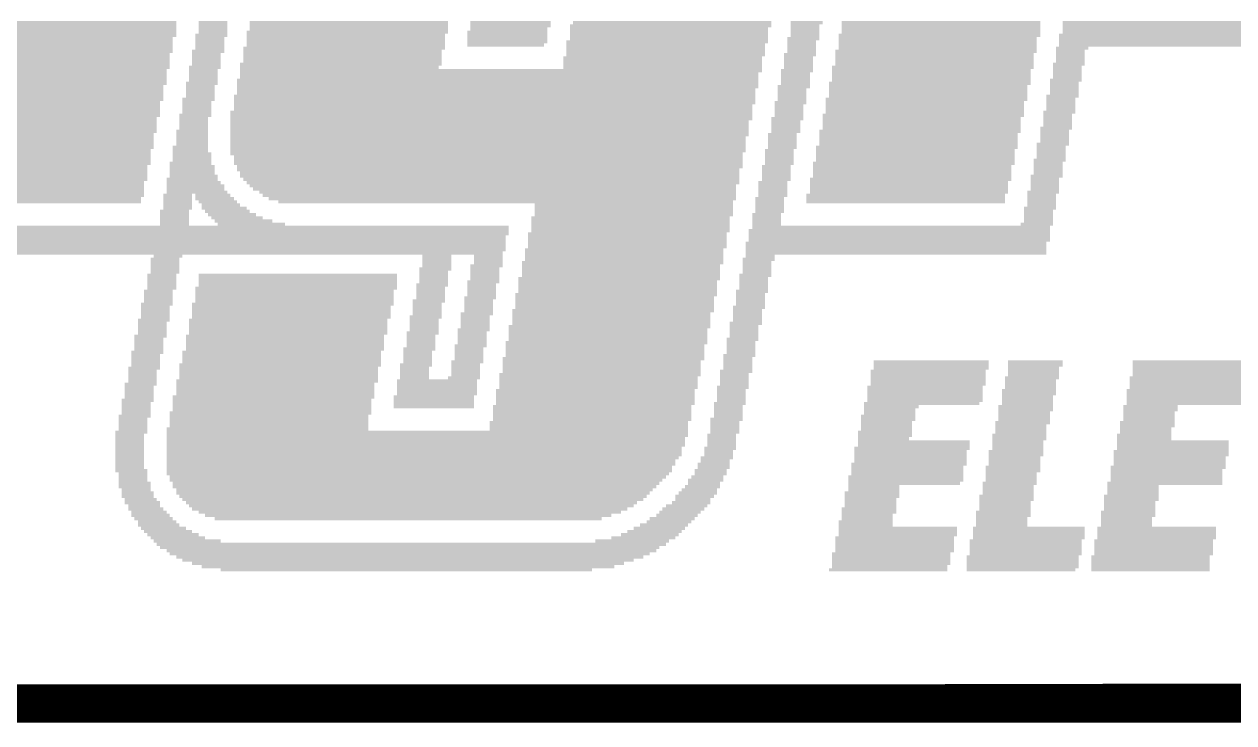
# Model space of a CAD drawing. Extents: x -59 to 59, y -28 to 22.
# Drawn here: x -40.22 to -32.21, y -28.17 to -23.55 of the extents above; entities that cross this region are included whole.
import ezdxf

# ---------------------------------------------------------------- set-up
doc = ezdxf.new("R2010")
doc.units = 0
for name, color, linetype in [('1', 12, 'CONTINUOUS'), ('16', 5, 'CONTINUOUS'), ('20', 4, 'CONTINUOUS'), ('200', 132, 'CONTINUOUS')]:
    doc.layers.add(name, color=color, linetype=linetype)

# ---------------------------------------------------------------- blocks, each defined once
blk = doc.blocks.new('RECT')
blk.add_solid([(-0.5, -0.5), (0.5, -0.5), (-0.5, 0.5), (0.5, 0.5)])

msp = doc.modelspace()

# ---------------------------------------------------------------- linework, layer by layer
at = {"layer": '1', "const_width": 0.254}
msp.add_lwpolyline([(-48.3964, -28.0416), (-17.3576, -28.0416)], dxfattribs=at)
at = {"layer": '16', "const_width": 0.254}
msp.add_lwpolyline([(-48.3964, -28.0416), (-17.3576, -28.0416)], dxfattribs=at)
at = {"layer": '20'}
msp.add_line((-46.228, -27.94), (-21.59, -27.8892), dxfattribs=at)

# ---------------------------------------------------------------- block references
at = {"layer": '200'}
for p, xscale, yscale in [((-39.8666, -23.5373), 1.3132, 0.0211), ((-39.8666, -23.5585), 1.3132, 0.0213), ((-39.8666, -23.5797), 1.3132, 0.0211), ((-39.8666, -23.6008), 1.3132, 0.0211), ((-38.9674, -23.5373), 0.1905, 0.0211), ((-38.9674, -23.5585), 0.1905, 0.0213), ((-38.9674, -23.5797), 0.1905, 0.0211), ((-38.9674, -23.6008), 0.1905, 0.0211), ((-38.0784, -23.6008), 1.3335, 0.0211), ((-38.0682, -23.5373), 1.3132, 0.0211), ((-38.0682, -23.5585), 1.3132, 0.0213), ((-38.0682, -23.5797), 1.3132, 0.0211), ((-37.0205, -23.6008), 0.5283, 0.0211), ((-36.9989, -23.5373), 0.5309, 0.0211), ((-36.9989, -23.5585), 0.5309, 0.0213), ((-37.0103, -23.5797), 0.508, 0.0211), ((-35.9397, -23.5585), 1.3335, 0.0213), ((-35.9512, -23.5797), 1.3106, 0.0211), ((-35.9512, -23.6008), 1.3106, 0.0211), ((-35.9296, -23.5373), 1.3132, 0.0211), ((-35.0406, -23.5373), 0.2108, 0.0211), ((-35.0507, -23.5585), 0.1905, 0.0213), ((-35.0507, -23.5797), 0.1905, 0.0211), ((-35.0507, -23.6008), 0.1905, 0.0211), ((-34.1516, -23.5373), 1.3132, 0.0211), ((-34.1516, -23.5585), 1.3132, 0.0213), ((-34.1516, -23.5797), 1.3132, 0.0211), ((-34.1516, -23.6008), 1.3132, 0.0211), ((-32.3533, -23.5373), 1.9888, 0.0211), ((-32.3533, -23.5585), 1.9888, 0.0213), ((-32.3533, -23.5797), 1.9888, 0.0211), ((-32.3634, -23.6008), 1.9685, 0.0211), ((-39.8882, -23.6432), 1.3106, 0.0211), ((-39.8882, -23.6643), 1.3106, 0.0211), ((-39.8882, -23.6855), 1.3106, 0.0213), ((-39.8666, -23.622), 1.3132, 0.0213), ((-38.9776, -23.622), 0.2108, 0.0213), ((-38.9877, -23.6432), 0.1905, 0.0211), ((-38.9877, -23.6643), 0.1905, 0.0211), ((-38.9877, -23.6855), 0.1905, 0.0213), ((-38.0886, -23.622), 1.3132, 0.0213), ((-38.0886, -23.6432), 1.3132, 0.0211), ((-38.0886, -23.6643), 1.3132, 0.0211), ((-38.0886, -23.6855), 1.3132, 0.0213), ((-37.0307, -23.6855), 0.508, 0.0213), ((-37.0205, -23.622), 0.5283, 0.0213), ((-37.0205, -23.6432), 0.5283, 0.0211), ((-37.0205, -23.6643), 0.5283, 0.0211), ((-35.9626, -23.6643), 1.3335, 0.0211), ((-35.9728, -23.6855), 1.3132, 0.0213), ((-35.9512, -23.622), 1.3106, 0.0213), ((-35.9512, -23.6432), 1.3106, 0.0211), ((-35.0622, -23.6432), 0.2134, 0.0211), ((-35.0736, -23.6643), 0.1905, 0.0211), ((-35.0736, -23.6855), 0.1905, 0.0213), ((-35.0507, -23.622), 0.1905, 0.0213), ((-34.1617, -23.622), 1.3335, 0.0213), ((-34.1732, -23.6432), 1.3106, 0.0211), ((-34.1732, -23.6643), 1.3106, 0.0211), ((-34.1732, -23.6855), 1.3106, 0.0213), ((-32.3748, -23.622), 1.9914, 0.0213), ((-32.3748, -23.6432), 1.9914, 0.0211), ((-32.3748, -23.6643), 1.9914, 0.0211), ((-32.3748, -23.6855), 1.9914, 0.0213), ((-39.9098, -23.749), 1.3132, 0.0213), ((-39.9098, -23.7702), 1.3132, 0.0211), ((-39.8882, -23.7067), 1.3106, 0.0211), ((-39.8882, -23.7278), 1.3106, 0.0211), ((-38.9992, -23.7278), 0.2134, 0.0211), ((-39.0106, -23.749), 0.1905, 0.0213), ((-39.0106, -23.7702), 0.1905, 0.0211), ((-38.9877, -23.7067), 0.1905, 0.0211), ((-38.0987, -23.7067), 1.3335, 0.0211), ((-38.1102, -23.7278), 1.3106, 0.0211), ((-38.1102, -23.749), 1.3106, 0.0213), ((-38.1102, -23.7702), 1.3106, 0.0211), ((-35.9931, -23.7702), 1.3132, 0.0211), ((-35.9728, -23.7067), 1.3132, 0.0211), ((-35.9728, -23.7278), 1.3132, 0.0211), ((-35.9728, -23.749), 1.3132, 0.0213), ((-35.0838, -23.749), 0.2108, 0.0213), ((-35.0939, -23.7702), 0.1905, 0.0211), ((-35.0736, -23.7067), 0.1905, 0.0211), ((-35.0736, -23.7278), 0.1905, 0.0211), ((-34.1846, -23.7278), 1.3335, 0.0211), ((-34.1947, -23.749), 1.3132, 0.0213), ((-34.1947, -23.7702), 1.3132, 0.0211), ((-34.1732, -23.7067), 1.3106, 0.0211), ((-33.2842, -23.7067), 0.2134, 0.0211), ((-33.2956, -23.7278), 0.1905, 0.0211), ((-33.2956, -23.749), 0.1905, 0.0213), ((-33.2956, -23.7702), 0.1905, 0.0211), ((-39.9098, -23.7913), 1.3132, 0.0211), ((-39.9098, -23.8125), 1.3132, 0.0213), ((-39.9098, -23.8337), 1.3132, 0.0211), ((-39.0207, -23.8337), 0.2108, 0.0211), ((-39.0106, -23.7913), 0.1905, 0.0211), ((-39.0106, -23.8125), 0.1905, 0.0213), ((-38.1216, -23.8125), 1.3335, 0.0213), ((-38.1318, -23.8337), 1.3132, 0.0211), ((-38.1102, -23.7913), 1.3106, 0.0211), ((-35.9931, -23.7913), 1.3132, 0.0211), ((-35.9931, -23.8125), 1.3132, 0.0213), ((-35.9931, -23.8337), 1.3132, 0.0211), ((-35.0939, -23.7913), 0.1905, 0.0211), ((-35.0939, -23.8125), 0.1905, 0.0213), ((-35.0939, -23.8337), 0.1905, 0.0211), ((-34.2049, -23.8337), 1.3335, 0.0211), ((-34.1947, -23.7913), 1.3132, 0.0211), ((-34.1947, -23.8125), 1.3132, 0.0213), ((-33.3058, -23.8125), 0.2108, 0.0213), ((-33.3159, -23.8337), 0.1905, 0.0211), ((-33.2956, -23.7913), 0.1905, 0.0211), ((-39.9301, -23.8548), 1.3132, 0.0211), ((-39.9301, -23.876), 1.3132, 0.0213), ((-39.9301, -23.8972), 1.3132, 0.0211), ((-39.9301, -23.9183), 1.3132, 0.0211), ((-39.0309, -23.8548), 0.1905, 0.0211), ((-39.0309, -23.876), 0.1905, 0.0213), ((-39.0309, -23.8972), 0.1905, 0.0211), ((-39.0309, -23.9183), 0.1905, 0.0211), ((-37.084, -23.9183), 3.4493, 0.0211), ((-37.0624, -23.8548), 3.4519, 0.0211), ((-37.0738, -23.876), 3.429, 0.0213), ((-37.0738, -23.8972), 3.429, 0.0211), ((-35.1041, -23.8548), 0.2108, 0.0211), ((-35.1142, -23.876), 0.1905, 0.0213), ((-35.1142, -23.8972), 0.1905, 0.0211), ((-35.1142, -23.9183), 0.1905, 0.0211), ((-34.2151, -23.8548), 1.3132, 0.0211), ((-34.2151, -23.876), 1.3132, 0.0213), ((-34.2151, -23.8972), 1.3132, 0.0211), ((-34.2151, -23.9183), 1.3132, 0.0211), ((-33.3261, -23.9183), 0.2108, 0.0211), ((-33.3159, -23.8548), 0.1905, 0.0211), ((-33.3159, -23.876), 0.1905, 0.0213), ((-33.3159, -23.8972), 0.1905, 0.0211), ((-39.9517, -23.9607), 1.3106, 0.0211), ((-39.9517, -23.9818), 1.3106, 0.0211), ((-39.9517, -24.003), 1.3106, 0.0213), ((-39.9301, -23.9395), 1.3132, 0.0213), ((-39.0411, -23.9395), 0.2108, 0.0213), ((-39.0512, -23.9607), 0.1905, 0.0211), ((-39.0512, -23.9818), 0.1905, 0.0211), ((-39.0512, -24.003), 0.1905, 0.0213), ((-37.084, -23.9395), 3.4493, 0.0213), ((-37.084, -23.9607), 3.4493, 0.0211), ((-37.0942, -23.9818), 3.429, 0.0211), ((-37.0942, -24.003), 3.429, 0.0213), ((-35.1257, -23.9607), 0.2134, 0.0211), ((-35.1371, -23.9818), 0.1905, 0.0211), ((-35.1371, -24.003), 0.1905, 0.0213), ((-35.1142, -23.9395), 0.1905, 0.0213), ((-34.2252, -23.9395), 1.3335, 0.0213), ((-34.2367, -23.9607), 1.3106, 0.0211), ((-34.2367, -23.9818), 1.3106, 0.0211), ((-34.2367, -24.003), 1.3106, 0.0213), ((-33.3362, -23.9395), 0.1905, 0.0213), ((-33.3362, -23.9607), 0.1905, 0.0211), ((-33.3362, -23.9818), 0.1905, 0.0211), ((-33.3362, -24.003), 0.1905, 0.0213), ((-39.9733, -24.0665), 1.3132, 0.0213), ((-39.9733, -24.0877), 1.3132, 0.0211), ((-39.9517, -24.0242), 1.3106, 0.0211), ((-39.9517, -24.0453), 1.3106, 0.0211), ((-39.0627, -24.0453), 0.2134, 0.0211), ((-39.0741, -24.0665), 0.1905, 0.0213), ((-39.0741, -24.0877), 0.1905, 0.0211), ((-39.0512, -24.0242), 0.1905, 0.0211), ((-37.1145, -24.0877), 3.429, 0.0211), ((-37.1043, -24.0242), 3.4493, 0.0211), ((-37.1043, -24.0453), 3.4493, 0.0211), ((-37.1043, -24.0665), 3.4493, 0.0213), ((-35.1574, -24.0877), 0.1905, 0.0211), ((-35.1472, -24.0665), 0.2108, 0.0213), ((-35.1371, -24.0242), 0.1905, 0.0211), ((-35.1371, -24.0453), 0.1905, 0.0211), ((-34.2481, -24.0453), 1.3335, 0.0211), ((-34.2583, -24.0665), 1.3132, 0.0213), ((-34.2583, -24.0877), 1.3132, 0.0211), ((-34.2367, -24.0242), 1.3106, 0.0211), ((-33.3477, -24.0242), 0.2134, 0.0211), ((-33.3591, -24.0453), 0.1905, 0.0211), ((-33.3591, -24.0665), 0.1905, 0.0213), ((-33.3591, -24.0877), 0.1905, 0.0211), ((-39.9948, -24.1723), 1.3106, 0.0211), ((-39.9733, -24.1088), 1.3132, 0.0211), ((-39.9733, -24.13), 1.3132, 0.0213), ((-39.9733, -24.1512), 1.3132, 0.0211), ((-39.0843, -24.1512), 0.2108, 0.0211), ((-39.0944, -24.1723), 0.1905, 0.0211), ((-39.0741, -24.1088), 0.1905, 0.0211), ((-39.0741, -24.13), 0.1905, 0.0213), ((-37.1259, -24.13), 3.4519, 0.0213), ((-37.1259, -24.1512), 3.4519, 0.0211), ((-37.1259, -24.1723), 3.4519, 0.0211), ((-37.1145, -24.1088), 3.429, 0.0211), ((-35.1676, -24.1723), 0.2108, 0.0211), ((-35.1574, -24.1088), 0.1905, 0.0211), ((-35.1574, -24.13), 0.1905, 0.0213), ((-35.1574, -24.1512), 0.1905, 0.0211), ((-34.2684, -24.1512), 1.3335, 0.0211), ((-34.2798, -24.1723), 1.3106, 0.0211), ((-34.2583, -24.1088), 1.3132, 0.0211), ((-34.2583, -24.13), 1.3132, 0.0213), ((-33.3693, -24.13), 0.2108, 0.0213), ((-33.3794, -24.1512), 0.1905, 0.0211), ((-33.3794, -24.1723), 0.1905, 0.0211), ((-33.3591, -24.1088), 0.1905, 0.0211), ((-39.9948, -24.1935), 1.3106, 0.0213), ((-39.9948, -24.2147), 1.3106, 0.0211), ((-39.9948, -24.2358), 1.3106, 0.0211), ((-39.0944, -24.1935), 0.1905, 0.0213), ((-39.0944, -24.2147), 0.1905, 0.0211), ((-39.0944, -24.2358), 0.1905, 0.0211), ((-37.1373, -24.1935), 3.429, 0.0213), ((-37.1373, -24.2147), 3.429, 0.0211), ((-37.1373, -24.2358), 3.429, 0.0211), ((-35.1777, -24.1935), 0.1905, 0.0213), ((-35.1777, -24.2147), 0.1905, 0.0211), ((-35.1777, -24.2358), 0.1905, 0.0211), ((-34.2798, -24.1935), 1.3106, 0.0213), ((-34.2798, -24.2147), 1.3106, 0.0211), ((-34.2798, -24.2358), 1.3106, 0.0211), ((-33.3896, -24.2358), 0.2108, 0.0211), ((-33.3794, -24.1935), 0.1905, 0.0213), ((-33.3794, -24.2147), 0.1905, 0.0211), ((-40.0152, -24.2782), 1.3106, 0.0211), ((-40.0152, -24.2993), 1.3106, 0.0211), ((-40.0152, -24.3205), 1.3106, 0.0213), ((-39.9948, -24.257), 1.3106, 0.0213), ((-39.1046, -24.257), 0.2108, 0.0213), ((-39.1046, -24.2782), 0.2108, 0.0211), ((-39.1046, -24.2993), 0.2108, 0.0211), ((-39.1046, -24.3205), 0.2108, 0.0213), ((-37.1373, -24.257), 3.429, 0.0213), ((-37.1373, -24.2782), 3.429, 0.0211), ((-37.1475, -24.2993), 3.4087, 0.0211), ((-37.1475, -24.3205), 3.4087, 0.0213), ((-35.2006, -24.2782), 0.1905, 0.0211), ((-35.2006, -24.2993), 0.1905, 0.0211), ((-35.2006, -24.3205), 0.1905, 0.0213), ((-35.1777, -24.257), 0.1905, 0.0213), ((-34.29, -24.257), 1.331, 0.0213), ((-34.3002, -24.2782), 1.3106, 0.0211), ((-34.3002, -24.2993), 1.3106, 0.0211), ((-34.3002, -24.3205), 1.3106, 0.0213), ((-33.3997, -24.257), 0.1905, 0.0213), ((-33.3997, -24.2782), 0.1905, 0.0211), ((-33.3997, -24.2993), 0.1905, 0.0211), ((-33.3997, -24.3205), 0.1905, 0.0213), ((-40.0368, -24.384), 1.3132, 0.0213), ((-40.0368, -24.4052), 1.3132, 0.0211), ((-40.0152, -24.3417), 1.3106, 0.0211), ((-40.0152, -24.3628), 1.3106, 0.0211), ((-39.116, -24.3628), 0.2337, 0.0211), ((-39.116, -24.384), 0.2337, 0.0213), ((-39.1058, -24.4052), 0.254, 0.0211), ((-39.1046, -24.3417), 0.2108, 0.0211), ((-37.1577, -24.4052), 3.3884, 0.0211), ((-37.1475, -24.3417), 3.4087, 0.0211), ((-37.1475, -24.3628), 3.4087, 0.0211), ((-37.1475, -24.384), 3.4087, 0.0213), ((-35.2209, -24.384), 0.1905, 0.0213), ((-35.2209, -24.4052), 0.1905, 0.0211), ((-35.2006, -24.3417), 0.1905, 0.0211), ((-35.2006, -24.3628), 0.1905, 0.0211), ((-34.3218, -24.384), 1.3132, 0.0213), ((-34.3218, -24.4052), 1.3132, 0.0211), ((-34.3116, -24.3628), 1.3335, 0.0211), ((-34.3002, -24.3417), 1.3106, 0.0211), ((-33.4112, -24.3417), 0.2134, 0.0211), ((-33.4226, -24.3628), 0.1905, 0.0211), ((-33.4226, -24.384), 0.1905, 0.0213), ((-33.4226, -24.4052), 0.1905, 0.0211), ((-40.0469, -24.4687), 1.3335, 0.0211), ((-40.0571, -24.4898), 1.3132, 0.0211), ((-40.0368, -24.4263), 1.3132, 0.0211), ((-40.0368, -24.4475), 1.3132, 0.0213), ((-39.1046, -24.4898), 0.2972, 0.0211), ((-39.116, -24.4687), 0.2743, 0.0211), ((-39.1058, -24.4263), 0.254, 0.0211), ((-39.1058, -24.4475), 0.254, 0.0213), ((-37.1462, -24.4263), 3.3655, 0.0211), ((-37.1462, -24.4475), 3.3655, 0.0213), ((-37.1462, -24.4687), 3.3655, 0.0211), ((-37.1361, -24.4898), 3.3452, 0.0211), ((-35.2412, -24.4898), 0.1905, 0.0211), ((-35.2209, -24.4263), 0.1905, 0.0211), ((-35.2209, -24.4475), 0.1905, 0.0213), ((-35.2209, -24.4687), 0.1905, 0.0211), ((-34.3421, -24.4898), 1.3132, 0.0211), ((-34.3319, -24.4687), 1.3335, 0.0211), ((-34.3218, -24.4263), 1.3132, 0.0211), ((-34.3218, -24.4475), 1.3132, 0.0213), ((-33.4429, -24.4687), 0.1905, 0.0211), ((-33.4429, -24.4898), 0.1905, 0.0211), ((-33.4327, -24.4475), 0.2108, 0.0213), ((-33.4226, -24.4263), 0.1905, 0.0211), ((-40.0571, -24.511), 1.3132, 0.0213), ((-40.0571, -24.5322), 1.3132, 0.0211), ((-40.0571, -24.5533), 1.3132, 0.0211), ((-39.1046, -24.511), 0.2972, 0.0213), ((-39.1046, -24.5322), 0.2972, 0.0211), ((-39.0944, -24.5533), 0.3175, 0.0211), ((-37.1475, -24.511), 3.3223, 0.0213), ((-37.1373, -24.5322), 3.302, 0.0211), ((-37.1373, -24.5533), 3.302, 0.0211), ((-35.2412, -24.511), 0.1905, 0.0213), ((-35.2412, -24.5322), 0.1905, 0.0211), ((-35.2412, -24.5533), 0.1905, 0.0211), ((-34.3421, -24.511), 1.3132, 0.0213), ((-34.3421, -24.5322), 1.3132, 0.0211), ((-34.3421, -24.5533), 1.3132, 0.0211), ((-33.4531, -24.5533), 0.2108, 0.0211), ((-33.4429, -24.511), 0.1905, 0.0213), ((-33.4429, -24.5322), 0.1905, 0.0211), ((-40.0672, -24.5745), 1.3335, 0.0213), ((-40.0787, -24.5957), 1.3106, 0.0211), ((-40.0787, -24.6168), 1.3106, 0.0211), ((-40.0787, -24.638), 1.3106, 0.0213), ((-39.1046, -24.5745), 0.3378, 0.0213), ((-39.083, -24.6168), 0.381, 0.0211), ((-39.083, -24.638), 0.381, 0.0213), ((-39.0944, -24.5957), 0.3581, 0.0211), ((-37.1259, -24.5745), 3.2791, 0.0213), ((-37.1157, -24.5957), 3.2588, 0.0211), ((-37.1157, -24.6168), 3.2182, 0.0211), ((-37.1043, -24.638), 3.1953, 0.0213), ((-35.2641, -24.5957), 0.1905, 0.0211), ((-35.2641, -24.6168), 0.1905, 0.0211), ((-35.2641, -24.638), 0.1905, 0.0213), ((-35.2412, -24.5745), 0.1905, 0.0213), ((-34.3522, -24.5745), 1.3335, 0.0213), ((-34.3637, -24.5957), 1.3106, 0.0211), ((-34.3637, -24.6168), 1.3106, 0.0211), ((-34.3637, -24.638), 1.3106, 0.0213), ((-33.4645, -24.5745), 0.188, 0.0213), ((-33.4645, -24.5957), 0.188, 0.0211), ((-33.4645, -24.6168), 0.188, 0.0211), ((-33.4645, -24.638), 0.188, 0.0213), ((-40.0901, -24.6803), 1.3335, 0.0211), ((-40.1003, -24.7015), 1.3132, 0.0213), ((-40.1003, -24.7227), 1.3132, 0.0211), ((-40.0787, -24.6592), 1.3106, 0.0211), ((-39.2011, -24.6803), 0.1905, 0.0211), ((-39.2011, -24.7015), 0.1905, 0.0213), ((-39.2011, -24.7227), 0.1905, 0.0211), ((-39.0728, -24.6592), 0.4013, 0.0211), ((-38.956, -24.7015), 0.254, 0.0213), ((-38.9674, -24.6803), 0.2311, 0.0211), ((-38.9357, -24.7227), 0.254, 0.0211), ((-37.084, -24.6592), 3.1547, 0.0211), ((-37.0726, -24.6803), 3.1318, 0.0211), ((-37.0523, -24.7015), 3.0912, 0.0213), ((-37.0307, -24.7227), 3.0074, 0.0211), ((-35.2844, -24.7015), 0.1905, 0.0213), ((-35.2844, -24.7227), 0.1905, 0.0211), ((-35.2641, -24.6592), 0.1905, 0.0211), ((-35.2641, -24.6803), 0.1905, 0.0211), ((-34.3852, -24.6803), 1.3132, 0.0211), ((-34.3852, -24.7015), 1.3132, 0.0213), ((-34.3852, -24.7227), 1.3132, 0.0211), ((-34.3637, -24.6592), 1.3106, 0.0211), ((-33.4861, -24.6803), 0.1905, 0.0211), ((-33.4861, -24.7015), 0.1905, 0.0213), ((-33.4861, -24.7227), 0.1905, 0.0211), ((-33.4759, -24.6592), 0.2108, 0.0211), ((-39.2214, -24.7862), 0.1905, 0.0211), ((-39.2214, -24.8073), 0.1905, 0.0211), ((-39.2011, -24.7438), 0.1905, 0.0211), ((-39.2011, -24.765), 0.1905, 0.0213), ((-38.8938, -24.765), 0.2972, 0.0213), ((-38.9153, -24.7438), 0.254, 0.0211), ((-38.8722, -24.7862), 0.2946, 0.0211), ((-38.8404, -24.8073), 0.3175, 0.0211), ((-36.1836, -24.7438), 1.3132, 0.0211), ((-36.1836, -24.765), 1.3132, 0.0213), ((-36.1836, -24.7862), 1.3132, 0.0211), ((-36.1836, -24.8073), 1.3132, 0.0211), ((-35.3047, -24.8073), 0.1905, 0.0211), ((-35.2844, -24.7438), 0.1905, 0.0211), ((-35.2844, -24.765), 0.1905, 0.0213), ((-35.2844, -24.7862), 0.1905, 0.0211), ((-33.4963, -24.765), 0.2108, 0.0213), ((-33.5064, -24.7862), 0.1905, 0.0211), ((-33.5064, -24.8073), 0.1905, 0.0211), ((-33.4861, -24.7438), 0.1905, 0.0211), ((-39.0627, -24.892), 4.1046, 0.0213), ((-39.2214, -24.8285), 0.1905, 0.0213), ((-39.2214, -24.8497), 0.1905, 0.0211), ((-39.2214, -24.8708), 0.1905, 0.0211), ((-38.8087, -24.8285), 0.3404, 0.0213), ((-38.7655, -24.8497), 0.381, 0.0211), ((-38.7134, -24.8708), 0.4445, 0.0211), ((-36.2052, -24.8285), 1.3106, 0.0213), ((-36.2052, -24.8497), 1.3106, 0.0211), ((-36.2052, -24.8708), 1.3106, 0.0211), ((-36.2052, -24.892), 1.3106, 0.0213), ((-34.4157, -24.892), 1.9685, 0.0213), ((-35.3047, -24.8285), 0.1905, 0.0213), ((-35.3047, -24.8497), 0.1905, 0.0211), ((-35.3047, -24.8708), 0.1905, 0.0211), ((-33.5178, -24.8708), 0.2134, 0.0211), ((-33.5064, -24.8285), 0.1905, 0.0213), ((-33.5064, -24.8497), 0.1905, 0.0211), ((-39.0741, -24.9132), 4.1275, 0.0211), ((-39.0741, -24.9343), 4.1275, 0.0211), ((-39.0843, -24.9555), 4.1072, 0.0213), ((-36.2268, -24.9343), 1.3132, 0.0211), ((-36.2268, -24.9555), 1.3132, 0.0213), ((-36.2052, -24.9132), 1.3106, 0.0211), ((-34.4272, -24.9132), 1.9914, 0.0211), ((-34.4272, -24.9343), 1.9914, 0.0211), ((-34.4272, -24.9555), 1.9914, 0.0213), ((-39.0944, -25.019), 4.1275, 0.0213), ((-39.0944, -25.0402), 4.1275, 0.0211), ((-39.0843, -24.9767), 4.1072, 0.0211), ((-39.0843, -24.9978), 4.1072, 0.0211), ((-36.2471, -25.0402), 1.3132, 0.0211), ((-36.2268, -24.9767), 1.3132, 0.0211), ((-36.2268, -24.9978), 1.3132, 0.0211), ((-36.2268, -25.019), 1.3132, 0.0213), ((-34.4488, -24.9978), 1.9888, 0.0211), ((-34.4488, -25.019), 1.9888, 0.0213), ((-34.4488, -25.0402), 1.9888, 0.0211), ((-34.4272, -24.9767), 1.9914, 0.0211), ((-39.1046, -25.0613), 4.1072, 0.0211), ((-39.2849, -25.1037), 0.1905, 0.0211), ((-39.2849, -25.1248), 0.1905, 0.0211), ((-39.2646, -25.0825), 0.1905, 0.0213), ((-37.4866, -25.0825), 0.1905, 0.0213), ((-37.4866, -25.1037), 0.1905, 0.0211), ((-37.4866, -25.1248), 0.1905, 0.0211), ((-37.1462, -25.0825), 0.1905, 0.0213), ((-37.1462, -25.1037), 0.1905, 0.0211), ((-37.1462, -25.1248), 0.1905, 0.0211), ((-36.2572, -25.1248), 1.3335, 0.0211), ((-36.2471, -25.0613), 1.3132, 0.0211), ((-36.2471, -25.0825), 1.3132, 0.0213), ((-36.2471, -25.1037), 1.3132, 0.0211), ((-35.3581, -25.1037), 0.2108, 0.0211), ((-35.3682, -25.1248), 0.1905, 0.0211), ((-34.4488, -25.0613), 1.9888, 0.0211), ((-35.3479, -25.0825), 0.1905, 0.0213), ((-39.3052, -25.2095), 0.1905, 0.0213), ((-39.2849, -25.146), 0.1905, 0.0213), ((-39.2849, -25.1672), 0.1905, 0.0211), ((-39.2849, -25.1883), 0.1905, 0.0211), ((-38.4061, -25.2095), 1.3132, 0.0213), ((-37.5069, -25.1883), 0.1905, 0.0211), ((-37.5069, -25.2095), 0.1905, 0.0213), ((-37.4967, -25.1672), 0.2108, 0.0211), ((-37.4866, -25.146), 0.1905, 0.0213), ((-37.1577, -25.146), 0.2134, 0.0213), ((-37.1691, -25.1672), 0.1905, 0.0211), ((-37.1691, -25.1883), 0.1905, 0.0211), ((-37.1691, -25.2095), 0.1905, 0.0213), ((-36.2687, -25.146), 1.3106, 0.0213), ((-36.2687, -25.1672), 1.3106, 0.0211), ((-36.2687, -25.1883), 1.3106, 0.0211), ((-36.2687, -25.2095), 1.3106, 0.0213), ((-35.3797, -25.2095), 0.2134, 0.0213), ((-35.3682, -25.146), 0.1905, 0.0213), ((-35.3682, -25.1672), 0.1905, 0.0211), ((-35.3682, -25.1883), 0.1905, 0.0211), ((-39.3052, -25.2307), 0.1905, 0.0211), ((-39.3052, -25.2518), 0.1905, 0.0211), ((-39.3052, -25.273), 0.1905, 0.0213), ((-38.4061, -25.2307), 1.3132, 0.0211), ((-38.4061, -25.2518), 1.3132, 0.0211), ((-38.4061, -25.273), 1.3132, 0.0213), ((-37.5171, -25.273), 0.2108, 0.0213), ((-37.5069, -25.2307), 0.1905, 0.0211), ((-37.5069, -25.2518), 0.1905, 0.0211), ((-37.1793, -25.2518), 0.2108, 0.0211), ((-37.1894, -25.273), 0.1905, 0.0213), ((-37.1691, -25.2307), 0.1905, 0.0211), ((-36.2903, -25.2518), 1.3132, 0.0211), ((-36.2903, -25.273), 1.3132, 0.0213), ((-36.2801, -25.2307), 1.3335, 0.0211), ((-35.3911, -25.2307), 0.1905, 0.0211), ((-35.3911, -25.2518), 0.1905, 0.0211), ((-35.3911, -25.273), 0.1905, 0.0213), ((-39.3281, -25.3153), 0.1905, 0.0211), ((-39.3281, -25.3365), 0.1905, 0.0213), ((-39.3281, -25.3577), 0.1905, 0.0211), ((-39.3052, -25.2942), 0.1905, 0.0211), ((-38.4162, -25.2942), 1.3335, 0.0211), ((-38.4277, -25.3153), 1.3106, 0.0211), ((-38.4277, -25.3365), 1.3106, 0.0213), ((-38.4277, -25.3577), 1.3106, 0.0211), ((-37.5272, -25.2942), 0.1905, 0.0211), ((-37.5272, -25.3153), 0.1905, 0.0211), ((-37.5272, -25.3365), 0.1905, 0.0213), ((-37.5272, -25.3577), 0.1905, 0.0211), ((-37.1996, -25.3577), 0.2108, 0.0211), ((-37.1894, -25.2942), 0.1905, 0.0211), ((-37.1894, -25.3153), 0.1905, 0.0211), ((-37.1894, -25.3365), 0.1905, 0.0213), ((-36.3004, -25.3365), 1.3335, 0.0213), ((-36.3106, -25.3577), 1.3132, 0.0211), ((-36.2903, -25.2942), 1.3132, 0.0211), ((-36.2903, -25.3153), 1.3132, 0.0211), ((-35.4013, -25.3153), 0.2108, 0.0211), ((-35.4114, -25.3365), 0.1905, 0.0213), ((-35.4114, -25.3577), 0.1905, 0.0211), ((-35.3911, -25.2942), 0.1905, 0.0211), ((-39.3383, -25.4), 0.2108, 0.0213), ((-39.3484, -25.4212), 0.1905, 0.0211), ((-39.3484, -25.4423), 0.1905, 0.0211), ((-39.3281, -25.3788), 0.1905, 0.0211), ((-38.4391, -25.4), 1.3335, 0.0213), ((-38.4492, -25.4212), 1.3132, 0.0211), ((-38.4492, -25.4423), 1.3132, 0.0211), ((-38.4277, -25.3788), 1.3106, 0.0211), ((-37.5387, -25.3788), 0.2134, 0.0211), ((-37.5501, -25.4), 0.1905, 0.0213), ((-37.5501, -25.4212), 0.1905, 0.0211), ((-37.5501, -25.4423), 0.1905, 0.0211), ((-37.2097, -25.3788), 0.1905, 0.0211), ((-37.2097, -25.4), 0.1905, 0.0213), ((-37.2097, -25.4212), 0.1905, 0.0211), ((-37.2097, -25.4423), 0.1905, 0.0211), ((-36.3207, -25.4423), 1.3335, 0.0211), ((-36.3106, -25.3788), 1.3132, 0.0211), ((-36.3106, -25.4), 1.3132, 0.0213), ((-36.3106, -25.4212), 1.3132, 0.0211), ((-35.4216, -25.4212), 0.2108, 0.0211), ((-35.4317, -25.4423), 0.1905, 0.0211), ((-35.4114, -25.3788), 0.1905, 0.0211), ((-35.4114, -25.4), 0.1905, 0.0213), ((-39.3586, -25.5058), 0.2108, 0.0211), ((-39.3687, -25.527), 0.1905, 0.0213), ((-39.3484, -25.4635), 0.1905, 0.0213), ((-39.3484, -25.4847), 0.1905, 0.0211), ((-38.4696, -25.5058), 1.3132, 0.0211), ((-38.4696, -25.527), 1.3132, 0.0213), ((-38.4492, -25.4635), 1.3132, 0.0213), ((-38.4492, -25.4847), 1.3132, 0.0211), ((-37.5603, -25.4847), 0.2108, 0.0211), ((-37.5704, -25.5058), 0.1905, 0.0211), ((-37.5704, -25.527), 0.1905, 0.0213), ((-37.5501, -25.4635), 0.1905, 0.0213), ((-37.2212, -25.4635), 0.2134, 0.0213), ((-37.2326, -25.4847), 0.1905, 0.0211), ((-37.2326, -25.5058), 0.1905, 0.0211), ((-37.2326, -25.527), 0.1905, 0.0213), ((-36.3322, -25.4635), 1.3106, 0.0213), ((-36.3322, -25.4847), 1.3106, 0.0211), ((-36.3322, -25.5058), 1.3106, 0.0211), ((-36.3322, -25.527), 1.3106, 0.0213), ((-35.4432, -25.527), 0.2134, 0.0213), ((-35.4317, -25.4635), 0.1905, 0.0213), ((-35.4317, -25.4847), 0.1905, 0.0211), ((-35.4317, -25.5058), 0.1905, 0.0211), ((-39.3802, -25.6117), 0.2134, 0.0211), ((-39.3687, -25.5482), 0.1905, 0.0211), ((-39.3687, -25.5693), 0.1905, 0.0211), ((-39.3687, -25.5905), 0.1905, 0.0213), ((-38.4912, -25.6117), 1.3106, 0.0211), ((-38.4696, -25.5482), 1.3132, 0.0211), ((-38.4696, -25.5693), 1.3132, 0.0211), ((-38.4696, -25.5905), 1.3132, 0.0213), ((-37.5806, -25.5905), 0.2108, 0.0213), ((-37.5907, -25.6117), 0.1905, 0.0211), ((-37.5704, -25.5482), 0.1905, 0.0211), ((-37.5704, -25.5693), 0.1905, 0.0211), ((-37.2428, -25.5693), 0.2108, 0.0211), ((-37.2529, -25.5905), 0.1905, 0.0213), ((-37.2529, -25.6117), 0.1905, 0.0211), ((-37.2326, -25.5482), 0.1905, 0.0211), ((-36.3436, -25.5482), 1.3335, 0.0211), ((-36.3538, -25.5693), 1.3132, 0.0211), ((-36.3538, -25.5905), 1.3132, 0.0213), ((-36.3538, -25.6117), 1.3132, 0.0211), ((-35.4546, -25.5482), 0.1905, 0.0211), ((-35.4546, -25.5693), 0.1905, 0.0211), ((-35.4546, -25.5905), 0.1905, 0.0213), ((-35.4546, -25.6117), 0.1905, 0.0211), ((-39.3916, -25.6328), 0.1905, 0.0211), ((-39.3916, -25.654), 0.1905, 0.0213), ((-39.3916, -25.6752), 0.1905, 0.0211), ((-38.4912, -25.6328), 1.3106, 0.0211), ((-38.4912, -25.654), 1.3106, 0.0213), ((-38.4912, -25.6752), 1.3106, 0.0211), ((-37.5907, -25.6328), 0.1905, 0.0211), ((-37.5907, -25.654), 0.1905, 0.0213), ((-37.5907, -25.6752), 0.1905, 0.0211), ((-37.2631, -25.6752), 0.2108, 0.0211), ((-37.2529, -25.6328), 0.1905, 0.0211), ((-37.2529, -25.654), 0.1905, 0.0213), ((-36.3639, -25.654), 1.3335, 0.0213), ((-36.3741, -25.6752), 1.3132, 0.0211), ((-36.3538, -25.6328), 1.3132, 0.0211), ((-35.4648, -25.6328), 0.2108, 0.0211), ((-35.4749, -25.654), 0.1905, 0.0213), ((-35.4749, -25.6752), 0.1905, 0.0211), ((-39.4119, -25.7387), 0.1905, 0.0211), ((-39.4119, -25.7598), 0.1905, 0.0211), ((-39.4017, -25.7175), 0.2108, 0.0213), ((-39.3916, -25.6963), 0.1905, 0.0211), ((-38.5128, -25.7175), 1.3132, 0.0213), ((-38.5128, -25.7387), 1.3132, 0.0211), ((-38.5128, -25.7598), 1.3132, 0.0211), ((-38.4912, -25.6963), 1.3106, 0.0211), ((-37.6022, -25.6963), 0.2134, 0.0211), ((-37.6136, -25.7175), 0.1905, 0.0213), ((-37.6136, -25.7387), 0.1905, 0.0211), ((-37.6136, -25.7598), 0.1905, 0.0211), ((-37.2732, -25.6963), 0.1905, 0.0211), ((-37.2732, -25.7175), 0.1905, 0.0213), ((-37.2732, -25.7387), 0.1905, 0.0211), ((-37.2732, -25.7598), 0.1905, 0.0211), ((-36.3842, -25.7598), 1.3335, 0.0211), ((-36.3741, -25.6963), 1.3132, 0.0211), ((-36.3741, -25.7175), 1.3132, 0.0213), ((-36.3741, -25.7387), 1.3132, 0.0211), ((-35.4851, -25.7387), 0.2108, 0.0211), ((-35.4952, -25.7598), 0.1905, 0.0211), ((-35.4749, -25.6963), 0.1905, 0.0211), ((-35.4749, -25.7175), 0.1905, 0.0213), ((-39.4221, -25.8233), 0.2108, 0.0211), ((-39.4335, -25.8445), 0.188, 0.0213), ((-39.4119, -25.781), 0.1905, 0.0213), ((-39.4119, -25.8022), 0.1905, 0.0211), ((-38.5229, -25.8022), 1.3335, 0.0211), ((-38.5331, -25.8233), 1.3132, 0.0211), ((-38.5331, -25.8445), 1.3132, 0.0213), ((-38.5128, -25.781), 1.3132, 0.0213), ((-37.6238, -25.8022), 0.2108, 0.0211), ((-37.6339, -25.8233), 0.1905, 0.0211), ((-37.6339, -25.8445), 0.1905, 0.0213), ((-37.6136, -25.781), 0.1905, 0.0213), ((-37.2847, -25.781), 0.2134, 0.0213), ((-37.2961, -25.8022), 0.1905, 0.0211), ((-37.2961, -25.8233), 0.1905, 0.0211), ((-37.2961, -25.8445), 0.1905, 0.0213), ((-36.3957, -25.781), 1.3106, 0.0213), ((-36.3957, -25.8022), 1.3106, 0.0211), ((-36.3957, -25.8233), 1.3106, 0.0211), ((-36.3957, -25.8445), 1.3106, 0.0213), ((-35.5067, -25.8445), 0.2134, 0.0213), ((-35.4952, -25.781), 0.1905, 0.0213), ((-35.4952, -25.8022), 0.1905, 0.0211), ((-35.4952, -25.8233), 0.1905, 0.0211), ((-34.2367, -25.8445), 0.762, 0.0213), ((-34.2163, -25.781), 0.762, 0.0213), ((-34.2163, -25.8022), 0.762, 0.0211), ((-34.2163, -25.8233), 0.762, 0.0211), ((-33.528, -25.781), 0.3607, 0.0213), ((-33.528, -25.8022), 0.3607, 0.0211), ((-33.5394, -25.8233), 0.3378, 0.0211), ((-33.5394, -25.8445), 0.3378, 0.0213), ((-32.5018, -25.781), 0.762, 0.0213), ((-32.5018, -25.8022), 0.762, 0.0211), ((-32.5018, -25.8233), 0.762, 0.0211), ((-32.5018, -25.8445), 0.762, 0.0213), ((-39.4449, -25.9292), 0.2108, 0.0211), ((-39.4335, -25.8657), 0.188, 0.0211), ((-39.4335, -25.8868), 0.188, 0.0211), ((-39.4335, -25.908), 0.188, 0.0213), ((-38.5547, -25.9292), 1.3106, 0.0211), ((-38.5432, -25.908), 1.3335, 0.0213), ((-38.5331, -25.8657), 1.3132, 0.0211), ((-38.5331, -25.8868), 1.3132, 0.0211), ((-37.4853, -25.908), 0.5283, 0.0213), ((-37.4853, -25.9292), 0.5283, 0.0211), ((-37.6339, -25.8657), 0.1905, 0.0211), ((-37.6339, -25.8868), 0.1905, 0.0211), ((-37.3062, -25.8868), 0.2108, 0.0211), ((-37.2961, -25.8657), 0.1905, 0.0211), ((-36.4071, -25.8657), 1.3335, 0.0211), ((-36.4173, -25.8868), 1.3132, 0.0211), ((-36.4173, -25.908), 1.3132, 0.0213), ((-36.4173, -25.9292), 1.3132, 0.0211), ((-35.5181, -25.8657), 0.1905, 0.0211), ((-35.5181, -25.8868), 0.1905, 0.0211), ((-35.5181, -25.908), 0.1905, 0.0213), ((-35.5181, -25.9292), 0.1905, 0.0211), ((-34.2367, -25.8657), 0.762, 0.0211), ((-34.2367, -25.8868), 0.762, 0.0211), ((-34.2367, -25.908), 0.762, 0.0213), ((-34.2367, -25.9292), 0.762, 0.0211), ((-33.5598, -25.908), 0.3378, 0.0213), ((-33.5598, -25.9292), 0.3378, 0.0211), ((-33.5496, -25.8868), 0.3581, 0.0211), ((-33.5394, -25.8657), 0.3378, 0.0211), ((-32.5222, -25.8868), 0.762, 0.0211), ((-32.5222, -25.908), 0.762, 0.0213), ((-32.5222, -25.9292), 0.762, 0.0211), ((-32.512, -25.8657), 0.7417, 0.0211), ((-39.4551, -25.9503), 0.1905, 0.0211), ((-39.4551, -25.9715), 0.1905, 0.0213), ((-39.4551, -25.9927), 0.1905, 0.0211), ((-38.5547, -25.9503), 1.3106, 0.0211), ((-38.5547, -25.9715), 1.3106, 0.0213), ((-38.5547, -25.9927), 1.3106, 0.0211), ((-37.4853, -25.9503), 0.5283, 0.0211), ((-37.4853, -25.9715), 0.5283, 0.0213), ((-37.4853, -25.9927), 0.5283, 0.0211), ((-36.4376, -25.9715), 1.3132, 0.0213), ((-36.4376, -25.9927), 1.3132, 0.0211), ((-36.4173, -25.9503), 1.3132, 0.0211), ((-35.5384, -25.9715), 0.1905, 0.0213), ((-35.5384, -25.9927), 0.1905, 0.0211), ((-35.5282, -25.9503), 0.2108, 0.0211), ((-34.257, -25.9503), 0.762, 0.0211), ((-34.257, -25.9715), 0.762, 0.0213), ((-34.257, -25.9927), 0.762, 0.0211), ((-33.5699, -25.9715), 0.3581, 0.0213), ((-33.5699, -25.9927), 0.3581, 0.0211), ((-33.5598, -25.9503), 0.3378, 0.0211), ((-32.5425, -25.9715), 0.762, 0.0213), ((-32.5425, -25.9927), 0.762, 0.0211), ((-32.5222, -25.9503), 0.762, 0.0211), ((-39.4653, -26.035), 0.2108, 0.0213), ((-39.4754, -26.0562), 0.1905, 0.0211), ((-39.4754, -26.0773), 0.1905, 0.0211), ((-39.4551, -26.0138), 0.1905, 0.0211), ((-38.5763, -26.035), 1.3132, 0.0213), ((-38.5763, -26.0562), 1.3132, 0.0211), ((-38.5763, -26.0773), 1.3132, 0.0211), ((-38.5661, -26.0138), 1.3335, 0.0211), ((-37.5069, -26.0138), 0.5309, 0.0211), ((-37.5069, -26.035), 0.5309, 0.0213), ((-37.5069, -26.0562), 0.5309, 0.0211), ((-37.5069, -26.0773), 0.5309, 0.0211), ((-36.4592, -26.0773), 1.3106, 0.0211), ((-36.4376, -26.0138), 1.3132, 0.0211), ((-36.4376, -26.035), 1.3132, 0.0213), ((-36.4376, -26.0562), 1.3132, 0.0211), ((-35.5486, -26.0562), 0.2108, 0.0211), ((-35.5587, -26.0773), 0.1905, 0.0211), ((-35.5384, -26.0138), 0.1905, 0.0211), ((-35.5384, -26.035), 0.1905, 0.0213), ((-34.2798, -26.0562), 0.762, 0.0211), ((-34.4805, -26.0773), 0.3607, 0.0211), ((-34.257, -26.0138), 0.762, 0.0211), ((-34.257, -26.035), 0.762, 0.0213), ((-33.5915, -26.0773), 0.3607, 0.0211), ((-33.5801, -26.0138), 0.3378, 0.0211), ((-33.5801, -26.035), 0.3378, 0.0213), ((-33.5801, -26.0562), 0.3378, 0.0211), ((-32.766, -26.0773), 0.3607, 0.0211), ((-32.5425, -26.0138), 0.762, 0.0211), ((-32.5425, -26.035), 0.762, 0.0213), ((-32.5425, -26.0562), 0.762, 0.0211), ((-39.4856, -26.1408), 0.2108, 0.0211), ((-39.4957, -26.162), 0.1905, 0.0213), ((-39.4754, -26.0985), 0.1905, 0.0213), ((-39.4754, -26.1197), 0.1905, 0.0211), ((-38.5966, -26.1408), 1.3132, 0.0211), ((-38.5966, -26.162), 1.3132, 0.0213), ((-38.5864, -26.1197), 1.3335, 0.0211), ((-38.5763, -26.0985), 1.3132, 0.0213), ((-36.4592, -26.0985), 1.3106, 0.0213), ((-36.4592, -26.1197), 1.3106, 0.0211), ((-36.4592, -26.1408), 1.3106, 0.0211), ((-36.4592, -26.162), 1.3106, 0.0213), ((-35.5702, -26.162), 0.2134, 0.0213), ((-35.5587, -26.0985), 0.1905, 0.0213), ((-35.5587, -26.1197), 0.1905, 0.0211), ((-35.5587, -26.1408), 0.1905, 0.0211), ((-34.5008, -26.1408), 0.3607, 0.0211), ((-34.5008, -26.162), 0.3607, 0.0213), ((-34.4907, -26.0985), 0.3404, 0.0213), ((-34.4907, -26.1197), 0.3404, 0.0211), ((-33.5915, -26.0985), 0.3607, 0.0213), ((-33.6017, -26.1197), 0.3404, 0.0211), ((-33.6017, -26.1408), 0.3404, 0.0211), ((-33.6017, -26.162), 0.3404, 0.0213), ((-32.7762, -26.1197), 0.3404, 0.0211), ((-32.7762, -26.1408), 0.3404, 0.0211), ((-32.7762, -26.162), 0.3404, 0.0213), ((-32.766, -26.0985), 0.3607, 0.0213), ((-39.5072, -26.2467), 0.2134, 0.0211), ((-39.4957, -26.1832), 0.1905, 0.0211), ((-39.4957, -26.2043), 0.1905, 0.0211), ((-39.4957, -26.2255), 0.1905, 0.0213), ((-38.6067, -26.2255), 1.3335, 0.0213), ((-37.5488, -26.2467), 3.4493, 0.0211), ((-38.5966, -26.1832), 1.3132, 0.0211), ((-38.5966, -26.2043), 1.3132, 0.0211), ((-36.4808, -26.1832), 1.3132, 0.0211), ((-36.4808, -26.2043), 1.3132, 0.0211), ((-36.4808, -26.2255), 1.3132, 0.0213), ((-35.5816, -26.1832), 0.1905, 0.0211), ((-35.5816, -26.2043), 0.1905, 0.0211), ((-35.5816, -26.2255), 0.1905, 0.0213), ((-35.5816, -26.2467), 0.1905, 0.0211), ((-34.5224, -26.2467), 0.3581, 0.0211), ((-34.5123, -26.1832), 0.3378, 0.0211), ((-34.5123, -26.2043), 0.3378, 0.0211), ((-34.5123, -26.2255), 0.3378, 0.0213), ((-33.6118, -26.1832), 0.3607, 0.0211), ((-33.6232, -26.2043), 0.3378, 0.0211), ((-33.6232, -26.2255), 0.3378, 0.0213), ((-33.6232, -26.2467), 0.3378, 0.0211), ((-32.7978, -26.2255), 0.3378, 0.0213), ((-32.7978, -26.2467), 0.3378, 0.0211), ((-32.7863, -26.1832), 0.3607, 0.0211), ((-32.7863, -26.2043), 0.3607, 0.0211), ((-39.5186, -26.2678), 0.1905, 0.0211), ((-39.5186, -26.289), 0.1905, 0.0213), ((-39.5186, -26.3102), 0.1905, 0.0211), ((-39.5186, -26.3313), 0.1905, 0.0211), ((-37.559, -26.289), 3.429, 0.0213), ((-37.559, -26.3102), 3.429, 0.0211), ((-37.559, -26.3313), 3.429, 0.0211), ((-37.5488, -26.2678), 3.4493, 0.0211), ((-35.6019, -26.2678), 0.1905, 0.0211), ((-35.6019, -26.289), 0.1905, 0.0213), ((-35.6019, -26.3102), 0.1905, 0.0211), ((-35.6019, -26.3313), 0.1905, 0.0211), ((-34.5326, -26.289), 0.3378, 0.0213), ((-34.5224, -26.2678), 0.3581, 0.0211), ((-34.3319, -26.3102), 0.7391, 0.0211), ((-34.3319, -26.3313), 0.7391, 0.0211), ((-33.6436, -26.3102), 0.3378, 0.0211), ((-33.6436, -26.3313), 0.3378, 0.0211), ((-33.6334, -26.2678), 0.3581, 0.0211), ((-33.6334, -26.289), 0.3581, 0.0213), ((-32.6174, -26.3102), 0.7391, 0.0211), ((-32.6174, -26.3313), 0.7391, 0.0211), ((-32.8079, -26.2678), 0.3581, 0.0211), ((-32.8079, -26.289), 0.3581, 0.0213), ((-39.5186, -26.3525), 0.1905, 0.0213), ((-39.5186, -26.3737), 0.1905, 0.0211), ((-39.5186, -26.3948), 0.1905, 0.0211), ((-37.5704, -26.3525), 3.4061, 0.0213), ((-37.5704, -26.3737), 3.4061, 0.0211), ((-37.5704, -26.3948), 3.4061, 0.0211), ((-35.6121, -26.3525), 0.2108, 0.0213), ((-35.6222, -26.3737), 0.1905, 0.0211), ((-35.6222, -26.3948), 0.1905, 0.0211), ((-34.3433, -26.3525), 0.762, 0.0213), ((-34.3535, -26.3737), 0.7417, 0.0211), ((-34.3535, -26.3948), 0.7417, 0.0211), ((-33.655, -26.3737), 0.3607, 0.0211), ((-33.655, -26.3948), 0.3607, 0.0211), ((-33.6436, -26.3525), 0.3378, 0.0213), ((-32.6288, -26.3737), 0.762, 0.0211), ((-32.6288, -26.3948), 0.762, 0.0211), ((-32.6174, -26.3525), 0.7391, 0.0213), ((-39.5186, -26.416), 0.1905, 0.0213), ((-39.5186, -26.4372), 0.1905, 0.0211), ((-39.5186, -26.4583), 0.1905, 0.0211), ((-39.5186, -26.4795), 0.1905, 0.0213), ((-37.5806, -26.416), 3.3858, 0.0213), ((-37.6022, -26.4795), 3.3426, 0.0213), ((-37.5907, -26.4372), 3.3655, 0.0211), ((-37.5907, -26.4583), 3.3655, 0.0211), ((-35.6553, -26.4583), 0.2108, 0.0211), ((-35.6553, -26.4795), 0.2108, 0.0213), ((-35.6337, -26.416), 0.2134, 0.0213), ((-35.6451, -26.4372), 0.1905, 0.0211), ((-34.3637, -26.4583), 0.762, 0.0211), ((-34.3738, -26.4795), 0.7417, 0.0213), ((-34.3535, -26.416), 0.7417, 0.0213), ((-34.3535, -26.4372), 0.7417, 0.0211), ((-33.6753, -26.4795), 0.3607, 0.0213), ((-33.6652, -26.416), 0.3404, 0.0213), ((-33.6652, -26.4372), 0.3404, 0.0211), ((-33.6652, -26.4583), 0.3404, 0.0211), ((-32.6492, -26.4795), 0.762, 0.0213), ((-32.639, -26.416), 0.7417, 0.0213), ((-32.639, -26.4372), 0.7417, 0.0211), ((-32.639, -26.4583), 0.7417, 0.0211), ((-39.5072, -26.5007), 0.2134, 0.0211), ((-39.4957, -26.5218), 0.1905, 0.0211), ((-39.4957, -26.543), 0.1905, 0.0213), ((-39.4957, -26.5642), 0.1905, 0.0211), ((-37.6022, -26.5007), 3.3426, 0.0211), ((-37.6123, -26.5218), 3.3223, 0.0211), ((-37.6238, -26.5642), 3.2588, 0.0211), ((-37.6123, -26.543), 3.2817, 0.0213), ((-35.7073, -26.5642), 0.2337, 0.0211), ((-35.6972, -26.543), 0.2134, 0.0213), ((-35.6756, -26.5007), 0.2108, 0.0211), ((-35.6756, -26.5218), 0.2108, 0.0211), ((-34.384, -26.543), 0.762, 0.0213), ((-34.384, -26.5642), 0.762, 0.0211), ((-34.3738, -26.5007), 0.7417, 0.0211), ((-34.3738, -26.5218), 0.7417, 0.0211), ((-33.6868, -26.5218), 0.3378, 0.0211), ((-33.6868, -26.543), 0.3378, 0.0213), ((-33.6868, -26.5642), 0.3378, 0.0211), ((-33.6753, -26.5007), 0.3607, 0.0211), ((-32.6606, -26.5007), 0.7391, 0.0211), ((-32.6606, -26.5218), 0.7391, 0.0211), ((-32.6606, -26.543), 0.7391, 0.0213), ((-32.6606, -26.5642), 0.7391, 0.0211), ((-39.4856, -26.5853), 0.2108, 0.0211), ((-39.4856, -26.6065), 0.2108, 0.0213), ((-39.4754, -26.6277), 0.1905, 0.0211), ((-39.4653, -26.6488), 0.2108, 0.0211), ((-37.6238, -26.5853), 3.2182, 0.0211), ((-37.6339, -26.6065), 3.1979, 0.0213), ((-37.6441, -26.6488), 3.1318, 0.0211), ((-37.6339, -26.6277), 3.1521, 0.0211), ((-35.7607, -26.6488), 0.254, 0.0211), ((-35.7505, -26.6277), 0.2337, 0.0211), ((-35.7289, -26.6065), 0.2311, 0.0213), ((-35.7188, -26.5853), 0.2108, 0.0211), ((-34.6075, -26.6488), 0.3607, 0.0211), ((-34.5961, -26.6065), 0.3378, 0.0213), ((-34.5961, -26.6277), 0.3378, 0.0211), ((-34.3954, -26.5853), 0.7391, 0.0211), ((-33.7071, -26.6065), 0.3378, 0.0213), ((-33.7071, -26.6277), 0.3378, 0.0211), ((-33.7071, -26.6488), 0.3378, 0.0211), ((-33.6969, -26.5853), 0.3581, 0.0211), ((-32.8816, -26.6065), 0.3378, 0.0213), ((-32.8816, -26.6277), 0.3378, 0.0211), ((-32.8816, -26.6488), 0.3378, 0.0211), ((-32.6707, -26.5853), 0.7595, 0.0211), ((-39.4653, -26.67), 0.2108, 0.0213), ((-39.4335, -26.7123), 0.2337, 0.0211), ((-39.4449, -26.6912), 0.2108, 0.0211), ((-39.4221, -26.7335), 0.2108, 0.0213), ((-37.6441, -26.67), 3.0912, 0.0213), ((-37.6453, -26.6912), 3.048, 0.0211), ((-37.6542, -26.7123), 2.9845, 0.0211), ((-37.6555, -26.7335), 2.9413, 0.0213), ((-35.8343, -26.7335), 0.2743, 0.0213), ((-35.8038, -26.7123), 0.254, 0.0211), ((-35.781, -26.67), 0.254, 0.0213), ((-35.7924, -26.6912), 0.2311, 0.0211), ((-34.6177, -26.6912), 0.3404, 0.0211), ((-34.6177, -26.7123), 0.3404, 0.0211), ((-34.6177, -26.7335), 0.3404, 0.0213), ((-34.6075, -26.67), 0.3607, 0.0213), ((-33.7287, -26.7123), 0.3404, 0.0211), ((-33.7287, -26.7335), 0.3404, 0.0213), ((-33.7185, -26.67), 0.3607, 0.0213), ((-33.7185, -26.6912), 0.3607, 0.0211), ((-32.9032, -26.7123), 0.3404, 0.0211), ((-32.9032, -26.7335), 0.3404, 0.0213), ((-32.893, -26.67), 0.3607, 0.0213), ((-32.893, -26.6912), 0.3607, 0.0211), ((-39.4119, -26.7547), 0.2311, 0.0211), ((-39.3903, -26.7758), 0.2337, 0.0211), ((-39.3802, -26.797), 0.254, 0.0213), ((-37.6657, -26.7547), 2.8804, 0.0211), ((-37.6657, -26.7758), 2.794, 0.0211), ((-37.6758, -26.797), 2.6873, 0.0213), ((-35.8978, -26.797), 0.2743, 0.0213), ((-35.8775, -26.7758), 0.2743, 0.0211), ((-35.8559, -26.7547), 0.2769, 0.0211), ((-34.6393, -26.797), 0.3378, 0.0213), ((-34.6278, -26.7547), 0.3607, 0.0211), ((-34.6278, -26.7758), 0.3607, 0.0211), ((-33.7388, -26.7758), 0.3607, 0.0211), ((-33.7388, -26.797), 0.3607, 0.0213), ((-33.7287, -26.7547), 0.3404, 0.0211), ((-32.9133, -26.7758), 0.3607, 0.0211), ((-32.9133, -26.797), 0.3607, 0.0213), ((-32.9032, -26.7547), 0.3404, 0.0211), ((-39.3598, -26.8182), 0.254, 0.0211), ((-39.337, -26.8393), 0.254, 0.0211), ((-39.3268, -26.8605), 0.2743, 0.0213), ((-39.2951, -26.8817), 0.2972, 0.0211), ((-37.6758, -26.8182), 2.5603, 0.0211), ((-36.0147, -26.8817), 0.3404, 0.0211), ((-35.9829, -26.8605), 0.3175, 0.0213), ((-35.9512, -26.8393), 0.2946, 0.0211), ((-35.9296, -26.8182), 0.2972, 0.0211), ((-34.4373, -26.8817), 0.7823, 0.0211), ((-34.6494, -26.8393), 0.3581, 0.0211), ((-34.6494, -26.8605), 0.3581, 0.0213), ((-34.6393, -26.8182), 0.3378, 0.0211), ((-33.5699, -26.8817), 0.7391, 0.0211), ((-33.7503, -26.8182), 0.3378, 0.0211), ((-33.7503, -26.8393), 0.3378, 0.0211), ((-33.7503, -26.8605), 0.3378, 0.0213), ((-32.7241, -26.8817), 0.7849, 0.0211), ((-32.9248, -26.8182), 0.3378, 0.0211), ((-32.9248, -26.8393), 0.3378, 0.0211), ((-32.9248, -26.8605), 0.3378, 0.0213), ((-39.2646, -26.9028), 0.3175, 0.0211), ((-39.2316, -26.924), 0.3378, 0.0213), ((-39.1998, -26.9452), 0.3607, 0.0211), ((-39.1376, -26.9663), 0.4445, 0.0211), ((-36.195, -26.9663), 0.4877, 0.0211), ((-36.1201, -26.9452), 0.4242, 0.0211), ((-36.0782, -26.924), 0.381, 0.0213), ((-36.0464, -26.9028), 0.3581, 0.0211), ((-34.4589, -26.9452), 0.7849, 0.0211), ((-34.4589, -26.9663), 0.7849, 0.0211), ((-34.4373, -26.9028), 0.7823, 0.0211), ((-34.4373, -26.924), 0.7823, 0.0213), ((-33.5915, -26.9663), 0.7417, 0.0211), ((-33.5699, -26.9028), 0.7391, 0.0211), ((-33.5699, -26.924), 0.7391, 0.0213), ((-33.5699, -26.9452), 0.7391, 0.0211), ((-32.7444, -26.9663), 0.7849, 0.0211), ((-32.7241, -26.9028), 0.7849, 0.0211), ((-32.7241, -26.924), 0.7849, 0.0213), ((-32.7241, -26.9452), 0.7849, 0.0211), ((-37.6555, -26.9875), 3.368, 0.0213), ((-37.6657, -27.0087), 3.302, 0.0211), ((-37.6542, -27.0298), 3.2385, 0.0211), ((-37.6657, -27.051), 3.175, 0.0213), ((-34.4805, -27.051), 0.7823, 0.0213), ((-34.4589, -26.9875), 0.7849, 0.0213), ((-34.4589, -27.0087), 0.7849, 0.0211), ((-34.4589, -27.0298), 0.7849, 0.0211), ((-33.5915, -26.9875), 0.7417, 0.0213), ((-33.5915, -27.0087), 0.7417, 0.0211), ((-33.5915, -27.0298), 0.7417, 0.0211), ((-33.5915, -27.051), 0.7417, 0.0213), ((-32.7444, -26.9875), 0.7849, 0.0213), ((-32.7444, -27.0087), 0.7849, 0.0211), ((-32.7444, -27.0298), 0.7849, 0.0211), ((-32.7444, -27.051), 0.7849, 0.0213), ((-37.6657, -27.0722), 3.0886, 0.0211), ((-37.6771, -27.0933), 2.9845, 0.0211), ((-37.6771, -27.1145), 2.8575, 0.0213), ((-34.4805, -27.0722), 0.7823, 0.0211), ((-34.4805, -27.0933), 0.7823, 0.0211), ((-34.4805, -27.1145), 0.7823, 0.0213), ((-33.6118, -27.0722), 0.7417, 0.0211), ((-33.6118, -27.0933), 0.7417, 0.0211), ((-33.6118, -27.1145), 0.7417, 0.0213), ((-32.766, -27.0722), 0.7823, 0.0211), ((-32.766, -27.0933), 0.7823, 0.0211), ((-32.766, -27.1145), 0.7823, 0.0213), ((-37.6771, -27.1357), 2.7305, 0.0211), ((-37.6872, -27.1568), 2.4562, 0.0211), ((-34.5008, -27.1568), 0.7823, 0.0211), ((-34.4907, -27.1357), 0.762, 0.0211), ((-33.6118, -27.1357), 0.7417, 0.0211), ((-33.6232, -27.1568), 0.7188, 0.0211), ((-32.766, -27.1357), 0.7823, 0.0211), ((-32.766, -27.1568), 0.7823, 0.0211)]:
    msp.add_blockref('RECT', p, dxfattribs=dict(at, xscale=xscale, yscale=yscale))

doc.saveas('drawing.dxf')
